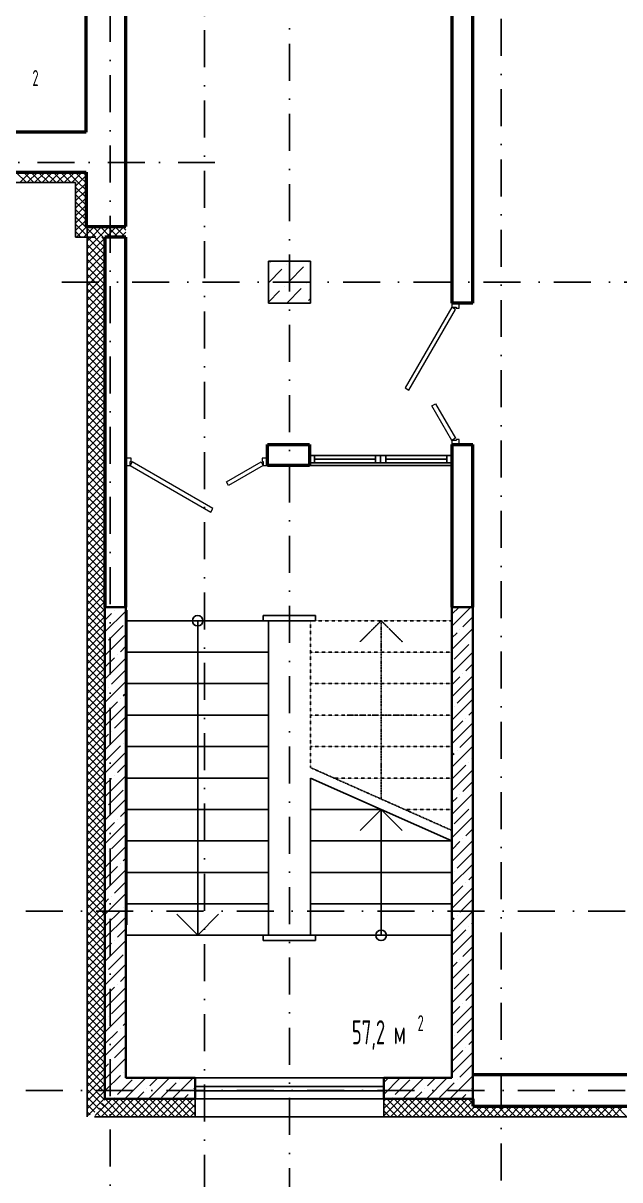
# Model space of a CAD drawing. Extents: x -1560602 to 321118, y -2308202 to -430103.
# Drawn here: x -1498726 to -1493034, y -2291777 to -2280744 of the extents above; entities that cross this region are included whole.
import ezdxf

# ---------------------------------------------------------------- set-up
doc = ezdxf.new("R2010")
doc.units = 0
doc.header["$MEASUREMENT"] = 0
for name, pattern in [('Dot & Dashed', [670.277762, 352.777767, -176.388884, 0, -141.111112]), ('Штриховая', [0.4, 0.2, -0.2]), ('Штрихпунктирная', [0.670278, 0.352778, -0.176389, 0, -0.141111])]:
    doc.linetypes.add(name, pattern=pattern)
doc.layers.get('0').update_dxf_attribs({"color": 255, "linetype": 'CONTINUOUS'})
for name, color, linetype, lineweight in [('Двери', 4, 'CONTINUOUS', 15), ('Диафрагма', 2, 'CONTINUOUS', 35), ('стены', 5, 'CONTINUOUS', 50)]:
    doc.layers.add(name, color=color, linetype=linetype, lineweight=lineweight)
for name, color, linetype in [('Колонна', 7, 'CONTINUOUS'), ('колонна нижнего ряда', 1, 'CONTINUOUS'), ('Оси', 253, 'Dot & Dashed'), ('отделка', 240, 'CONTINUOUS'), ('Текст', 7, 'CONTINUOUS'), ('Утеплитель', 6, 'CONTINUOUS')]:
    doc.layers.add(name, color=color, linetype=linetype)
doc.styles.get("Standard").update_dxf_attribs({"font": 'spds.shx', "width": 0.7, "height": 250})

msp = doc.modelspace()

# ---------------------------------------------------------------- linework, layer by layer
at = {"color": 0, "linetype": 'Continuous'}
for p, q in [((-1497735.7, -2289343.9), (-1497735.7, -2286343.9)), ((-1497735.7, -2286443.9), (-1496385.7, -2286443.9)), ((-1497060.7, -2286443.9), (-1497060.7, -2289443.9)), ((-1496385.7, -2286443.9), (-1496385.7, -2289443.9)), ((-1497735.7, -2286743.9), (-1496385.7, -2286743.9)), ((-1497735.7, -2287043.9), (-1496385.7, -2287043.9)), ((-1497735.7, -2287343.9), (-1496385.7, -2287343.9)), ((-1497735.7, -2287643.9), (-1496385.7, -2287643.9)), ((-1497735.7, -2287943.9), (-1496385.7, -2287943.9)), ((-1495985.7, -2289443.9), (-1495985.7, -2287943.9)), ((-1495985.7, -2287943.9), (-1494635.7, -2288543.9)), ((-1497735.7, -2288243.9), (-1496385.7, -2288243.9)), ((-1495310.7, -2288243.9), (-1495985.7, -2288243.9)), ((-1495510.7, -2288443.9), (-1495310.7, -2288243.9)), ((-1495310.7, -2288243.9), (-1495110.7, -2288443.9)), ((-1495310.7, -2289443.9), (-1495310.7, -2288243.9)), ((-1494635.7, -2288443.9), (-1494635.7, -2289343.9)), ((-1497735.7, -2288543.9), (-1496385.7, -2288543.9)), ((-1494635.7, -2288543.9), (-1495985.7, -2288543.9)), ((-1497735.7, -2288843.9), (-1496385.7, -2288843.9)), ((-1494635.7, -2288843.9), (-1495985.7, -2288843.9)), ((-1497735.7, -2289143.9), (-1496385.7, -2289143.9)), ((-1494635.7, -2289143.9), (-1495985.7, -2289143.9)), ((-1497060.7, -2289443.9), (-1497260.7, -2289243.9)), ((-1496860.7, -2289243.9), (-1497060.7, -2289443.9)), ((-1496385.7, -2289443.9), (-1497735.7, -2289443.9)), ((-1494635.7, -2289443.9), (-1495985.7, -2289443.9))]:
    msp.add_line(p, q, dxfattribs=at)
at = {"color": 0, "ltscale": 100}
for p, q in [((-1495935.7, -2286393.9), (-1496435.7, -2286393.9)), ((-1496435.7, -2286393.9), (-1496435.7, -2286443.9)), ((-1495935.7, -2286443.9), (-1495935.7, -2286393.9)), ((-1496435.7, -2286443.9), (-1495935.7, -2286443.9)), ((-1496185.7, -2289443.9), (-1496435.7, -2289443.9)), ((-1496435.7, -2289443.9), (-1496435.7, -2289493.9)), ((-1496435.7, -2289493.9), (-1495935.7, -2289493.9)), ((-1495935.7, -2289443.9), (-1496185.7, -2289443.9)), ((-1495935.7, -2289493.9), (-1495935.7, -2289443.9))]:
    msp.add_line(p, q, dxfattribs=at)
at = {"color": 0, "linetype": 'Штриховая'}
for p, q in [((-1494635.7, -2286343.9), (-1494635.7, -2288344)), ((-1495985.7, -2287844), (-1495985.7, -2286443.9)), ((-1495985.7, -2286443.9), (-1494635.7, -2286443.9)), ((-1494635.7, -2286743.9), (-1495985.7, -2286743.9)), ((-1494635.7, -2287043.9), (-1495985.7, -2287043.9)), ((-1494635.7, -2287343.9), (-1495985.7, -2287343.9)), ((-1494635.7, -2287643.9), (-1495985.7, -2287643.9)), ((-1494635.7, -2288444), (-1495985.7, -2287844)), ((-1494635.7, -2287943.9), (-1495760.9, -2287943.9)), ((-1494635.7, -2288243.9), (-1495085.9, -2288243.9))]:
    msp.add_line(p, q, dxfattribs=at)
at = {"color": 0, "linetype": 'Штрихпунктирная'}
for p, q in [((-1495510.7, -2286643.9), (-1495310.7, -2286443.9)), ((-1495310.7, -2286443.9), (-1495110.7, -2286643.9)), ((-1495310.7, -2288144), (-1495310.7, -2286443.9))]:
    msp.add_line(p, q, dxfattribs=at)
at = {"color": 0, "linetype": 'Штриховая', "ltscale": 100}
msp.add_line((-1494975.7, -2287343.9), (-1495655.7, -2287343.9), dxfattribs=at)
at = {"color": 0, "linetype": 'Continuous'}
for centre, start, end in [((-1497060.7, -2286443.9), 0, 180), ((-1497060.7, -2286443.9), 180, 0), ((-1495310.7, -2289443.9), 0, 180), ((-1495310.7, -2289443.9), 180, 0)]:
    msp.add_arc(centre, 50, start, end, dxfattribs=at)
at = {"layer": 'Двери', "color": 0, "linetype": 'Continuous'}
for p, q in [((-1494635.7, -2283413.9), (-1494635.7, -2283453.9)), ((-1494565.7, -2283463.9), (-1494565.7, -2283413.9)), ((-1494635.7, -2283453.9), (-1495080.2, -2284223.8)), ((-1495045.6, -2284243.8), (-1494601.1, -2283473.9)), ((-1494635.7, -2283453.9), (-1494595.7, -2283453.9)), ((-1494601.1, -2283473.9), (-1494635.7, -2283453.9)), ((-1494595.7, -2283453.9), (-1494595.7, -2283463.9)), ((-1494595.7, -2283463.9), (-1494565.7, -2283463.9)), ((-1495080.2, -2284223.8), (-1495045.6, -2284243.8)), ((-1494826.2, -2284393.9), (-1494791.6, -2284373.9)), ((-1494635.7, -2284723.9), (-1494826.2, -2284393.9)), ((-1494791.6, -2284373.9), (-1494601.1, -2284703.9)), ((-1494601.1, -2284703.9), (-1494635.7, -2284723.9)), ((-1494595.7, -2284723.9), (-1494635.7, -2284723.9)), ((-1494635.7, -2284723.9), (-1494635.7, -2284763.9)), ((-1494565.7, -2284713.9), (-1494595.7, -2284713.9)), ((-1494595.7, -2284713.9), (-1494595.7, -2284723.9)), ((-1494565.7, -2284763.9), (-1494565.7, -2284713.9)), ((-1497695.7, -2284893.9), (-1497745.7, -2284893.9)), ((-1497745.7, -2284963.9), (-1497705.7, -2284963.9)), ((-1497705.7, -2284963.9), (-1497705.7, -2284923.9)), ((-1497705.7, -2284923.9), (-1497695.7, -2284923.9)), ((-1497685.7, -2284929.3), (-1497705.7, -2284963.9)), ((-1497705.7, -2284963.9), (-1496935.8, -2285408.4)), ((-1497695.7, -2284923.9), (-1497695.7, -2284893.9)), ((-1496915.8, -2285373.8), (-1497685.7, -2284929.3)), ((-1496785.7, -2285119.8), (-1496455.7, -2284929.3)), ((-1496435.7, -2284963.9), (-1496765.7, -2285154.4)), ((-1496455.7, -2284929.3), (-1496435.7, -2284963.9)), ((-1496395.7, -2284893.9), (-1496445.7, -2284893.9)), ((-1496445.7, -2284893.9), (-1496445.7, -2284923.9)), ((-1496445.7, -2284923.9), (-1496435.7, -2284923.9)), ((-1496435.7, -2284923.9), (-1496435.7, -2284963.9)), ((-1496435.7, -2284963.9), (-1496395.7, -2284963.9)), ((-1496765.7, -2285154.4), (-1496785.7, -2285119.8)), ((-1496935.8, -2285408.4), (-1496915.8, -2285373.8))]:
    msp.add_line(p, q, dxfattribs=at)
at = {"layer": 'Диафрагма', "color": 0, "linetype": 'Continuous'}
for p, q in [((-1497945.7, -2286313.9), (-1497945.7, -2291003.9)), ((-1497745.7, -2290803.9), (-1497745.7, -2286313.9)), ((-1494635.7, -2286313.9), (-1494635.7, -2290803.9)), ((-1494435.7, -2291003.9), (-1494435.7, -2286313.9)), ((-1497085.7, -2290803.9), (-1497745.7, -2290803.9)), ((-1497085.7, -2290933.9), (-1497085.7, -2290803.9)), ((-1495285.7, -2290873.9), (-1495285.7, -2290803.9)), ((-1494635.7, -2290803.9), (-1495285.7, -2290803.9)), ((-1495285.7, -2290873.9), (-1495285.7, -2290803.9)), ((-1495285.7, -2291003.9), (-1495285.7, -2290873.9)), ((-1497945.7, -2291003.9), (-1497085.7, -2291003.9)), ((-1497085.7, -2291003.9), (-1497085.7, -2290933.9)), ((-1497085.7, -2291003.9), (-1497085.7, -2290933.9))]:
    msp.add_line(p, q, dxfattribs=at)
at = {"layer": 'Диафрагма', "color": 0, "ltscale": 100}
for p, q in [((-1497945.7, -2286313.9), (-1497745.7, -2286313.9)), ((-1494435.7, -2286313.9), (-1494635.7, -2286313.9)), ((-1494435.7, -2291003.9), (-1495285.7, -2291003.9))]:
    msp.add_line(p, q, dxfattribs=at)
at = {"layer": 'Диафрагма', "color": 0, "lineweight": -3, "ltscale": 100}
for p, q in [((-1497945.7, -2286326.4), (-1497933.2, -2286313.9)), ((-1497945.7, -2286550.9), (-1497745.7, -2286350.9)), ((-1497945.7, -2286438.7), (-1497882.4, -2286375.3)), ((-1497854.4, -2286347.3), (-1497854.4, -2286347.3)), ((-1497826.3, -2286319.2), (-1497821, -2286313.9)), ((-1494635.7, -2286494.4), (-1494455.2, -2286313.9)), ((-1494635.7, -2286382.2), (-1494567.5, -2286313.9)), ((-1494530.8, -2286501.8), (-1494435.7, -2286406.7)), ((-1497910.5, -2286627.9), (-1497770.2, -2286487.6)), ((-1497945.7, -2286775.4), (-1497745.7, -2286575.4)), ((-1494635.7, -2286719), (-1494435.7, -2286519)), ((-1494635.7, -2286606.7), (-1494587, -2286557.9)), ((-1494558.9, -2286529.9), (-1494558.9, -2286529.9)), ((-1497938.5, -2286656), (-1497938.5, -2286656)), ((-1497798.2, -2286740.2), (-1497745.7, -2286687.7)), ((-1494615, -2286810.5), (-1494474.7, -2286670.2)), ((-1494446.6, -2286642.1), (-1494446.6, -2286642.1)), ((-1497945.7, -2286887.7), (-1497854.4, -2286796.3)), ((-1497945.7, -2286999.9), (-1497745.7, -2286799.9)), ((-1497826.3, -2286768.2), (-1497826.3, -2286768.2)), ((-1494635.7, -2286943.5), (-1494435.7, -2286743.5)), ((-1497882.4, -2287048.9), (-1497745.7, -2286912.2)), ((-1494530.8, -2286950.8), (-1494530.8, -2286950.8)), ((-1494502.8, -2286922.7), (-1494435.7, -2286855.7)), ((-1497945.7, -2287224.4), (-1497745.7, -2287024.4)), ((-1494635.7, -2287168), (-1494435.7, -2286968)), ((-1494635.7, -2287055.7), (-1494558.9, -2286978.9)), ((-1497945.7, -2287112.2), (-1497938.5, -2287105)), ((-1497910.5, -2287076.9), (-1497910.5, -2287076.9)), ((-1497770.2, -2287161.1), (-1497745.7, -2287136.7)), ((-1494587, -2287231.4), (-1494446.6, -2287091.1)), ((-1497945.7, -2287336.7), (-1497826.3, -2287217.2)), ((-1497945.7, -2287449), (-1497745.7, -2287249)), ((-1497798.2, -2287189.2), (-1497798.2, -2287189.2)), ((-1494635.7, -2287392.5), (-1494435.7, -2287192.5)), ((-1494615, -2287259.5), (-1494615, -2287259.5)), ((-1497854.4, -2287469.8), (-1497745.7, -2287361.2)), ((-1494635.7, -2287504.7), (-1494530.8, -2287399.8)), ((-1494502.8, -2287371.8), (-1494502.8, -2287371.8)), ((-1494474.7, -2287343.7), (-1494435.7, -2287304.7)), ((-1497945.7, -2287673.5), (-1497745.7, -2287473.5)), ((-1497882.4, -2287497.9), (-1497882.4, -2287497.9)), ((-1494635.7, -2287617), (-1494435.7, -2287417)), ((-1497945.7, -2287561.2), (-1497910.5, -2287525.9)), ((-1497770.2, -2287610.1), (-1497770.2, -2287610.1)), ((-1494558.9, -2287652.4), (-1494435.7, -2287529.2)), ((-1497945.7, -2287898), (-1497745.7, -2287698)), ((-1497938.5, -2287778.5), (-1497798.2, -2287638.2)), ((-1494635.7, -2287841.5), (-1494435.7, -2287641.5)), ((-1494635.7, -2287729.2), (-1494615, -2287708.5)), ((-1494587, -2287680.5), (-1494587, -2287680.5)), ((-1497826.3, -2287890.8), (-1497745.7, -2287810.2)), ((-1494635.7, -2287953.7), (-1494502.8, -2287820.8)), ((-1494474.7, -2287792.7), (-1494474.7, -2287792.7)), ((-1494446.6, -2287764.6), (-1494435.7, -2287753.7)), ((-1497945.7, -2288122.5), (-1497745.7, -2287922.5)), ((-1497945.7, -2288010.2), (-1497882.4, -2287946.9)), ((-1497854.4, -2287918.8), (-1497854.4, -2287918.8)), ((-1494635.7, -2288066), (-1494435.7, -2287866)), ((-1497910.5, -2288199.5), (-1497770.2, -2288059.1)), ((-1494530.8, -2288073.3), (-1494435.7, -2287978.2)), ((-1497945.7, -2288347), (-1497745.7, -2288147)), ((-1494635.7, -2288290.5), (-1494435.7, -2288090.5)), ((-1494635.7, -2288178.2), (-1494587, -2288129.5)), ((-1494558.9, -2288101.4), (-1494558.9, -2288101.4)), ((-1497938.5, -2288227.5), (-1497938.5, -2288227.5)), ((-1497798.2, -2288311.7), (-1497745.7, -2288259.2)), ((-1494615, -2288382), (-1494474.7, -2288241.7)), ((-1494446.6, -2288213.7), (-1494446.6, -2288213.7)), ((-1497945.7, -2288459.2), (-1497854.4, -2288367.8)), ((-1497945.7, -2288571.5), (-1497745.7, -2288371.5)), ((-1497826.3, -2288339.8), (-1497826.3, -2288339.8)), ((-1494635.7, -2288515), (-1494435.7, -2288315)), ((-1497882.4, -2288620.4), (-1497745.7, -2288483.7)), ((-1494502.8, -2288494.3), (-1494435.7, -2288427.3)), ((-1497945.7, -2288796), (-1497745.7, -2288596)), ((-1494635.7, -2288739.5), (-1494435.7, -2288539.5)), ((-1494635.7, -2288627.3), (-1494558.9, -2288550.4)), ((-1494530.8, -2288522.4), (-1494530.8, -2288522.4)), ((-1497945.7, -2288683.7), (-1497938.5, -2288676.5)), ((-1497910.5, -2288648.5), (-1497910.5, -2288648.5)), ((-1497770.2, -2288732.7), (-1497745.7, -2288708.2)), ((-1494587, -2288803), (-1494446.6, -2288662.7)), ((-1497945.7, -2288908.2), (-1497826.3, -2288788.8)), ((-1497945.7, -2289020.5), (-1497745.7, -2288820.5)), ((-1497798.2, -2288760.7), (-1497798.2, -2288760.7)), ((-1494635.7, -2288964), (-1494435.7, -2288764)), ((-1494615, -2288831), (-1494615, -2288831)), ((-1497854.4, -2289041.4), (-1497745.7, -2288932.8)), ((-1494502.8, -2288943.3), (-1494502.8, -2288943.3)), ((-1494474.7, -2288915.2), (-1494435.7, -2288876.3)), ((-1497945.7, -2289245), (-1497745.7, -2289045)), ((-1494635.7, -2289076.3), (-1494530.8, -2288971.4)), ((-1494635.7, -2289188.5), (-1494435.7, -2288988.5)), ((-1497945.7, -2289132.7), (-1497910.5, -2289097.5)), ((-1497882.4, -2289069.4), (-1497882.4, -2289069.4)), ((-1494558.9, -2289223.9), (-1494435.7, -2289100.8)), ((-1497945.7, -2289469.5), (-1497745.7, -2289269.5)), ((-1497938.5, -2289350.1), (-1497798.2, -2289209.7)), ((-1497770.2, -2289181.7), (-1497770.2, -2289181.7)), ((-1494635.7, -2289413), (-1494435.7, -2289213)), ((-1494587, -2289252), (-1494587, -2289252)), ((-1497826.3, -2289462.3), (-1497745.7, -2289381.8)), ((-1494635.7, -2289300.8), (-1494615, -2289280.1)), ((-1494474.7, -2289364.2), (-1494474.7, -2289364.2)), ((-1494446.6, -2289336.2), (-1494435.7, -2289325.3)), ((-1497945.7, -2289694), (-1497745.7, -2289494)), ((-1497854.4, -2289490.4), (-1497854.4, -2289490.4)), ((-1494635.7, -2289525.3), (-1494502.8, -2289392.3)), ((-1494635.7, -2289637.5), (-1494435.7, -2289437.5)), ((-1497945.7, -2289581.8), (-1497882.4, -2289518.4)), ((-1494530.8, -2289644.9), (-1494435.7, -2289549.8)), ((-1497910.5, -2289771), (-1497770.2, -2289630.7)), ((-1494635.7, -2289862), (-1494435.7, -2289662)), ((-1494635.7, -2289749.8), (-1494587, -2289701)), ((-1494558.9, -2289672.9), (-1494558.9, -2289672.9)), ((-1497945.7, -2289918.5), (-1497745.7, -2289718.5)), ((-1497938.5, -2289799.1), (-1497938.5, -2289799.1)), ((-1494615, -2289953.6), (-1494474.7, -2289813.3)), ((-1494446.6, -2289785.2), (-1494446.6, -2289785.2)), ((-1497826.3, -2289911.3), (-1497826.3, -2289911.3)), ((-1497798.2, -2289883.3), (-1497745.7, -2289830.8)), ((-1494635.7, -2290086.5), (-1494435.7, -2289886.5)), ((-1497945.7, -2290030.8), (-1497854.4, -2289939.4)), ((-1497945.7, -2290143), (-1497745.7, -2289943)), ((-1494502.8, -2290065.8), (-1494435.7, -2289998.8)), ((-1497882.4, -2290192), (-1497745.7, -2290055.3)), ((-1494635.7, -2290311.1), (-1494435.7, -2290111.1)), ((-1494635.7, -2290198.8), (-1494558.9, -2290122)), ((-1494530.8, -2290093.9), (-1494530.8, -2290093.9)), ((-1497945.7, -2290367.5), (-1497745.7, -2290167.5)), ((-1497945.7, -2290255.3), (-1497938.5, -2290248.1)), ((-1497910.5, -2290220), (-1497910.5, -2290220)), ((-1494587, -2290374.5), (-1494446.6, -2290234.2)), ((-1497945.7, -2290479.8), (-1497826.3, -2290360.3)), ((-1497798.2, -2290332.3), (-1497798.2, -2290332.3)), ((-1497770.2, -2290304.2), (-1497745.7, -2290279.8)), ((-1494635.7, -2290535.6), (-1494435.7, -2290335.6)), ((-1497945.7, -2290592), (-1497745.7, -2290392)), ((-1494615, -2290402.6), (-1494615, -2290402.6)), ((-1494474.7, -2290486.8), (-1494435.7, -2290447.8)), ((-1497854.4, -2290612.9), (-1497745.7, -2290504.3)), ((-1494635.7, -2290647.8), (-1494530.8, -2290542.9)), ((-1494635.7, -2290760.1), (-1494435.7, -2290560.1)), ((-1494502.8, -2290514.8), (-1494502.8, -2290514.8)), ((-1497945.7, -2290816.5), (-1497745.7, -2290616.5)), ((-1497945.7, -2290704.3), (-1497910.5, -2290669)), ((-1497882.4, -2290641), (-1497882.4, -2290641)), ((-1494558.9, -2290795.5), (-1494435.7, -2290672.3)), ((-1497938.5, -2290921.6), (-1497798.2, -2290781.3)), ((-1497770.2, -2290753.2), (-1497770.2, -2290753.2)), ((-1497754.1, -2291003.9), (-1497554.1, -2290803.9)), ((-1497529.6, -2291003.9), (-1497329.6, -2290803.9)), ((-1497517.6, -2290879.7), (-1497441.8, -2290803.9)), ((-1497305.1, -2291003.9), (-1497105.1, -2290803.9)), ((-1495285.7, -2290961.1), (-1495128.6, -2290803.9)), ((-1495285.7, -2290848.8), (-1495240.8, -2290803.9)), ((-1495104.1, -2291003.9), (-1494904.1, -2290803.9)), ((-1494879.6, -2291003.9), (-1494679.6, -2290803.9)), ((-1494867.6, -2290879.7), (-1494791.8, -2290803.9)), ((-1494655.1, -2291003.9), (-1494455.1, -2290803.9)), ((-1494525.1, -2290873.9), (-1494435.7, -2290784.6)), ((-1497826.3, -2290963.9), (-1497686, -2290823.5)), ((-1497545.7, -2290907.7), (-1497545.7, -2290907.7)), ((-1497405.3, -2290991.9), (-1497265, -2290851.6)), ((-1497237, -2290823.5), (-1497237, -2290823.5)), ((-1497096.6, -2290907.7), (-1497085.7, -2290896.8)), ((-1495176.3, -2290963.9), (-1495036, -2290823.5)), ((-1494895.7, -2290907.7), (-1494895.7, -2290907.7)), ((-1494755.3, -2290991.9), (-1494615, -2290851.6)), ((-1494635.7, -2290872.3), (-1494615, -2290851.6)), ((-1494587, -2290823.5), (-1494587, -2290823.5)), ((-1494587, -2290823.5), (-1494587, -2290823.5)), ((-1494446.6, -2290907.7), (-1494435.7, -2290896.8)), ((-1497854.4, -2290991.9), (-1497854.4, -2290991.9)), ((-1497641.8, -2291003.9), (-1497573.7, -2290935.8)), ((-1497192.8, -2291003.9), (-1497152.8, -2290963.9)), ((-1497124.7, -2290935.8), (-1497124.7, -2290935.8)), ((-1495204.4, -2290991.9), (-1495204.4, -2290991.9)), ((-1494991.8, -2291003.9), (-1494923.7, -2290935.8)), ((-1494542.8, -2291003.9), (-1494502.8, -2290963.9)), ((-1494474.7, -2290935.8), (-1494474.7, -2290935.8))]:
    msp.add_line(p, q, dxfattribs=at)
at = {"layer": 'Колонна', "color": 0, "linetype": 'Continuous'}
for p, q in [((-1495985.7, -2283013.9), (-1496385.7, -2283013.9)), ((-1496385.7, -2283013.9), (-1496385.7, -2283413.9)), ((-1495985.7, -2283413.9), (-1495985.7, -2283013.9)), ((-1496385.7, -2283413.9), (-1495985.7, -2283413.9)), ((-1496385.7, -2283413.9), (-1495985.7, -2283413.9))]:
    msp.add_line(p, q, dxfattribs=at)
at = {"layer": 'колонна нижнего ряда', "color": 0, "ltscale": 100}
for p, q in [((-1496385.7, -2283220.2), (-1496257.3, -2283091.8)), ((-1496372.2, -2283022.8), (-1496363.3, -2283013.9)), ((-1496211.4, -2283045.8), (-1496211.4, -2283045.8)), ((-1496188.4, -2283206.7), (-1496050.5, -2283068.8)), ((-1496004.5, -2283022.8), (-1496004.5, -2283022.8)), ((-1496385.7, -2283404.1), (-1496280.3, -2283298.6)), ((-1496234.3, -2283252.7), (-1496234.3, -2283252.7)), ((-1496211.4, -2283413.5), (-1496073.5, -2283275.6)), ((-1496027.5, -2283229.7), (-1496027.5, -2283229.7)), ((-1496004.5, -2283390.5), (-1495985.7, -2283371.8))]:
    msp.add_line(p, q, dxfattribs=at)
at = {"layer": 'Оси', "color": 0, "linetype": 'Штрихпунктирная', "lineweight": -3, "ltscale": 1000}
for p, q in [((-1496995.7, -2240589.6), (-1496995.7, -2295548.9)), ((-1494165.7, -2246513.9), (-1494165.7, -2295548.9)), ((-1497895.7, -2268503.9), (-1497895.7, -2295548.9)), ((-1496185.7, -2270213.9), (-1496185.7, -2295548.9)), ((-1496895.7, -2282073.9), (-1556350.9, -2282073.9)), ((-1498355.3, -2283213.9), (-1478850.7, -2283213.9)), ((-1556351.1, -2289213.9), (-1478850.7, -2289213.9)), ((-1556351.1, -2290923.9), (-1478850.7, -2290923.9))]:
    msp.add_line(p, q, dxfattribs=at)
at = {"layer": 'отделка', "color": 0, "linetype": 'Continuous'}
for p, q in [((-1495995.7, -2284868.9), (-1495945.7, -2284868.9)), ((-1495945.7, -2284938.9), (-1495995.7, -2284938.9)), ((-1495995.7, -2284963.9), (-1495315.7, -2284963.9)), ((-1495945.7, -2284868.9), (-1495945.7, -2284938.9)), ((-1495945.7, -2284868.9), (-1495365.7, -2284868.9)), ((-1495945.7, -2284903.9), (-1495365.7, -2284903.9)), ((-1495365.7, -2284938.9), (-1495945.7, -2284938.9)), ((-1495365.7, -2284938.9), (-1495365.7, -2284868.9)), ((-1495365.7, -2284868.9), (-1495315.7, -2284868.9)), ((-1495315.7, -2284938.9), (-1495365.7, -2284938.9)), ((-1495315.7, -2284868.9), (-1495265.7, -2284868.9)), ((-1495315.7, -2284938.9), (-1495315.7, -2284868.9)), ((-1495315.7, -2284938.9), (-1495315.7, -2284868.9)), ((-1495265.7, -2284938.9), (-1495315.7, -2284938.9)), ((-1495315.7, -2284963.9), (-1494635.7, -2284963.9)), ((-1495265.7, -2284868.9), (-1495265.7, -2284938.9)), ((-1495265.7, -2284868.9), (-1494685.7, -2284868.9)), ((-1495265.7, -2284903.9), (-1494685.7, -2284903.9)), ((-1494685.7, -2284938.9), (-1495265.7, -2284938.9)), ((-1494685.7, -2284938.9), (-1494685.7, -2284868.9)), ((-1494685.7, -2284868.9), (-1494635.7, -2284868.9)), ((-1494635.7, -2284938.9), (-1494685.7, -2284938.9))]:
    msp.add_line(p, q, dxfattribs=at)
at = {"layer": 'отделка', "color": 0, "ltscale": 100}
for p, q in [((-1495285.7, -2290803.9), (-1497085.7, -2290803.9)), ((-1495285.7, -2290887.1), (-1497085.7, -2290887.1)), ((-1495285.7, -2290927.1), (-1497085.7, -2290927.1)), ((-1495285.7, -2291003.9), (-1497085.7, -2291003.9))]:
    msp.add_line(p, q, dxfattribs=at)
at = {"layer": 'стены', "color": 0, "ltscale": 100}
for p, q in [((-1494635.7, -2275343.6), (-1494635.7, -2283413.9)), ((-1494435.7, -2283413.9), (-1494435.7, -2275343.6)), ((-1498125.7, -2281783.9), (-1498125.7, -2278103.6)), ((-1494435.7, -2283413.9), (-1494635.7, -2283413.9)), ((-1496395.7, -2284763.9), (-1495995.7, -2284763.9)), ((-1496395.7, -2284963.9), (-1496395.7, -2284763.9)), ((-1495995.7, -2284763.9), (-1495995.7, -2284963.9)), ((-1494635.7, -2284763.9), (-1494435.7, -2284763.9)), ((-1495995.7, -2284963.9), (-1496395.7, -2284963.9)), ((-1494435.7, -2291003.9), (-1494435.7, -2291073.9))]:
    msp.add_line(p, q, dxfattribs=at)
at = {"layer": 'стены', "color": 0, "linetype": 'Continuous'}
for p, q in [((-1497745.7, -2281783.9), (-1497745.7, -2275383.6)), ((-1498125.7, -2281783.9), (-1499305.7, -2281783.9)), ((-1497745.7, -2282683.9), (-1497745.7, -2281783.9)), ((-1499305.7, -2282163.9), (-1498125.7, -2282163.9)), ((-1498125.7, -2282163.9), (-1498125.7, -2282683.9)), ((-1498125.7, -2282683.9), (-1497745.7, -2282683.9)), ((-1497945.7, -2282783.9), (-1497945.7, -2286313.9)), ((-1497745.7, -2282783.9), (-1497945.7, -2282783.9)), ((-1497745.7, -2283213.9), (-1497745.7, -2282783.9)), ((-1497745.7, -2286313.9), (-1497745.7, -2283213.9)), ((-1494635.7, -2284763.9), (-1494635.7, -2286313.9)), ((-1494435.7, -2286313.9), (-1494435.7, -2284763.9)), ((-1490635.7, -2290773.9), (-1494435.7, -2290773.9)), ((-1494435.7, -2291073.9), (-1490635.7, -2291073.9))]:
    msp.add_line(p, q, dxfattribs=at)
at = {"layer": 'Утеплитель', "color": 0, "linetype": 'Continuous'}
for p, q in [((-1498694.3, -2282263.9), (-1498794.3, -2282163.9)), ((-1498757.3, -2282263.9), (-1498657.3, -2282163.9)), ((-1498623.6, -2282263.9), (-1498723.6, -2282163.9)), ((-1498686.5, -2282263.9), (-1498586.5, -2282163.9)), ((-1498552.9, -2282263.9), (-1498652.9, -2282163.9)), ((-1498615.8, -2282263.9), (-1498515.8, -2282163.9)), ((-1498482.2, -2282263.9), (-1498582.2, -2282163.9)), ((-1498545.1, -2282263.9), (-1498445.1, -2282163.9)), ((-1498411.5, -2282263.9), (-1498511.5, -2282163.9)), ((-1498474.4, -2282263.9), (-1498374.4, -2282163.9)), ((-1498340.8, -2282263.9), (-1498440.8, -2282163.9)), ((-1498403.7, -2282263.9), (-1498303.7, -2282163.9)), ((-1498270, -2282263.9), (-1498370, -2282163.9)), ((-1498333, -2282263.9), (-1498233, -2282163.9)), ((-1498212.5, -2282250.7), (-1498299.3, -2282163.9)), ((-1498262.3, -2282263.9), (-1498162.3, -2282163.9)), ((-1498177.2, -2282215.3), (-1498228.6, -2282163.9)), ((-1498225.7, -2282298.1), (-1498125.7, -2282198.1)), ((-1498141.8, -2282180), (-1498157.9, -2282163.9)), ((-1498125.7, -2282196.1), (-1498141.8, -2282180)), ((-1501525.7, -2282263.9), (-1498225.7, -2282263.9)), ((-1498225.7, -2282263.9), (-1498225.7, -2282783.9)), ((-1498225.7, -2282368.8), (-1498125.7, -2282268.8)), ((-1498125.7, -2282408.2), (-1498225.7, -2282308.2)), ((-1498125.7, -2282337.5), (-1498212.5, -2282250.7)), ((-1498125.7, -2282266.8), (-1498177.2, -2282215.3)), ((-1498225.7, -2282439.5), (-1498125.7, -2282339.5)), ((-1498125.7, -2282478.9), (-1498225.7, -2282378.9)), ((-1498225.7, -2282510.2), (-1498125.7, -2282410.2)), ((-1498125.7, -2282549.6), (-1498225.7, -2282449.6)), ((-1498225.7, -2282580.9), (-1498125.7, -2282480.9)), ((-1498125.7, -2282620.3), (-1498225.7, -2282520.3)), ((-1498225.7, -2282651.6), (-1498125.7, -2282551.6)), ((-1498129.3, -2282687.5), (-1498225.7, -2282591)), ((-1498225.7, -2282722.3), (-1498125.7, -2282622.3)), ((-1498164.7, -2282722.8), (-1498225.7, -2282661.8)), ((-1498200, -2282758.2), (-1498225.7, -2282732.5)), ((-1498216.6, -2282783.9), (-1498116.6, -2282683.9)), ((-1498174.3, -2282783.9), (-1498200, -2282758.2)), ((-1498103.6, -2282783.9), (-1498164.7, -2282722.8)), ((-1498145.9, -2282783.9), (-1498045.9, -2282683.9)), ((-1498032.9, -2282783.9), (-1498129.3, -2282687.5)), ((-1498115.7, -2282683.9), (-1498115.7, -2291173.9)), ((-1498075.2, -2282783.9), (-1497975.2, -2282683.9)), ((-1497962.2, -2282783.9), (-1498062.2, -2282683.9)), ((-1498004.5, -2282783.9), (-1497904.5, -2282683.9)), ((-1497891.5, -2282783.9), (-1497991.5, -2282683.9)), ((-1497933.8, -2282783.9), (-1497833.8, -2282683.9)), ((-1497820.8, -2282783.9), (-1497920.8, -2282683.9)), ((-1497863, -2282783.9), (-1497763, -2282683.9)), ((-1497750, -2282783.9), (-1497850, -2282683.9)), ((-1497792.3, -2282783.9), (-1497745.7, -2282737.3)), ((-1497745.7, -2282717.5), (-1497779.3, -2282683.9)), ((-1498225.7, -2282783.9), (-1498045.7, -2282783.9)), ((-1498115.7, -2282824.5), (-1498075.2, -2282783.9)), ((-1498115.7, -2282895.2), (-1498004.5, -2282783.9)), ((-1497945.7, -2282953.9), (-1498115.7, -2282783.9)), ((-1498115.7, -2282965.9), (-1497945.7, -2282795.9)), ((-1497945.7, -2283024.6), (-1498115.7, -2282854.6)), ((-1498115.7, -2283036.6), (-1497945.7, -2282866.6)), ((-1497945.7, -2282883.2), (-1498045, -2282783.9)), ((-1497945.7, -2282812.5), (-1497974.3, -2282783.9)), ((-1497945.7, -2283095.3), (-1498115.7, -2282925.3)), ((-1498115.7, -2283107.3), (-1497945.7, -2282937.3)), ((-1497945.7, -2283166), (-1498115.7, -2282996)), ((-1498115.7, -2283178), (-1497945.7, -2283008)), ((-1497945.7, -2283236.7), (-1498115.7, -2283066.7)), ((-1498115.7, -2283248.7), (-1497945.7, -2283078.7)), ((-1497945.7, -2283307.4), (-1498115.7, -2283137.4)), ((-1498115.7, -2283319.4), (-1497945.7, -2283149.4)), ((-1497945.7, -2283378.2), (-1498115.7, -2283208.2)), ((-1498115.7, -2283390.2), (-1497945.7, -2283220.2)), ((-1497945.7, -2283448.9), (-1498115.7, -2283278.9)), ((-1498115.7, -2283460.9), (-1497945.7, -2283290.9)), ((-1497945.7, -2283519.6), (-1498115.7, -2283349.6)), ((-1498115.7, -2283531.6), (-1497945.7, -2283361.6)), ((-1497945.7, -2283590.3), (-1498115.7, -2283420.3)), ((-1498115.7, -2283602.3), (-1497945.7, -2283432.3)), ((-1497945.7, -2283661), (-1498115.7, -2283491)), ((-1498115.7, -2283673), (-1497945.7, -2283503)), ((-1497945.7, -2283731.7), (-1498115.7, -2283561.7)), ((-1498115.7, -2283743.7), (-1497945.7, -2283573.7)), ((-1497945.7, -2283802.4), (-1498115.7, -2283632.4)), ((-1498115.7, -2283814.4), (-1497945.7, -2283644.4)), ((-1497945.7, -2283873.1), (-1498115.7, -2283703.1)), ((-1498115.7, -2283885.1), (-1497945.7, -2283715.1)), ((-1497945.7, -2283943.8), (-1498115.7, -2283773.8)), ((-1498115.7, -2283955.8), (-1497945.7, -2283785.8)), ((-1497945.7, -2284014.6), (-1498115.7, -2283844.6)), ((-1498115.7, -2284026.6), (-1497945.7, -2283856.6)), ((-1497945.7, -2284085.3), (-1498115.7, -2283915.3)), ((-1498115.7, -2284097.3), (-1497945.7, -2283927.3)), ((-1497945.7, -2284156), (-1498115.7, -2283986)), ((-1498115.7, -2284168), (-1497945.7, -2283998)), ((-1497945.7, -2284226.7), (-1498115.7, -2284056.7)), ((-1498115.7, -2284238.7), (-1497945.7, -2284068.7)), ((-1497945.7, -2284297.4), (-1498115.7, -2284127.4)), ((-1498115.7, -2284309.4), (-1497945.7, -2284139.4)), ((-1497945.7, -2284368.1), (-1498115.7, -2284198.1)), ((-1498115.7, -2284380.1), (-1497945.7, -2284210.1)), ((-1497945.7, -2284438.8), (-1498115.7, -2284268.8)), ((-1498115.7, -2284450.8), (-1497945.7, -2284280.8)), ((-1497945.7, -2284509.5), (-1498115.7, -2284339.5)), ((-1498115.7, -2284521.5), (-1497945.7, -2284351.5)), ((-1497945.7, -2284580.2), (-1498115.7, -2284410.2)), ((-1498115.7, -2284592.2), (-1497945.7, -2284422.2)), ((-1497945.7, -2284650.9), (-1498115.7, -2284480.9)), ((-1498115.7, -2284662.9), (-1497945.7, -2284492.9)), ((-1497945.7, -2284721.7), (-1498115.7, -2284551.7)), ((-1498115.7, -2284733.7), (-1497945.7, -2284563.7)), ((-1497945.7, -2284792.4), (-1498115.7, -2284622.4)), ((-1498115.7, -2284804.4), (-1497945.7, -2284634.4)), ((-1497945.7, -2284863.1), (-1498115.7, -2284693.1)), ((-1498115.7, -2284875.1), (-1497945.7, -2284705.1)), ((-1497945.7, -2284933.8), (-1498115.7, -2284763.8)), ((-1498115.7, -2284945.8), (-1497945.7, -2284775.8)), ((-1497945.7, -2285004.5), (-1498115.7, -2284834.5)), ((-1498115.7, -2285016.5), (-1497945.7, -2284846.5)), ((-1497945.7, -2285075.2), (-1498115.7, -2284905.2)), ((-1498115.7, -2285087.2), (-1497945.7, -2284917.2)), ((-1497945.7, -2285145.9), (-1498115.7, -2284975.9)), ((-1498115.7, -2285157.9), (-1497945.7, -2284987.9)), ((-1497945.7, -2285216.6), (-1498115.7, -2285046.6)), ((-1498115.7, -2285228.6), (-1497945.7, -2285058.6)), ((-1497945.7, -2285287.3), (-1498115.7, -2285117.3)), ((-1498115.7, -2285299.3), (-1497945.7, -2285129.3)), ((-1497945.7, -2285358.1), (-1498115.7, -2285188.1)), ((-1498115.7, -2285370.1), (-1497945.7, -2285200.1)), ((-1497945.7, -2285428.8), (-1498115.7, -2285258.8)), ((-1498115.7, -2285440.8), (-1497945.7, -2285270.8)), ((-1497945.7, -2285499.5), (-1498115.7, -2285329.5)), ((-1498115.7, -2285511.5), (-1497945.7, -2285341.5)), ((-1497945.7, -2285570.2), (-1498115.7, -2285400.2)), ((-1498115.7, -2285582.2), (-1497945.7, -2285412.2)), ((-1497945.7, -2285640.9), (-1498115.7, -2285470.9)), ((-1498115.7, -2285652.9), (-1497945.7, -2285482.9)), ((-1497945.7, -2285711.6), (-1498115.7, -2285541.6)), ((-1498115.7, -2285723.6), (-1497945.7, -2285553.6)), ((-1497945.7, -2285782.3), (-1498115.7, -2285612.3)), ((-1498115.7, -2285794.3), (-1497945.7, -2285624.3)), ((-1497945.7, -2285853), (-1498115.7, -2285683)), ((-1498115.7, -2285865), (-1497945.7, -2285695)), ((-1497945.7, -2285923.7), (-1498115.7, -2285753.7)), ((-1498115.7, -2285935.7), (-1497945.7, -2285765.7)), ((-1497945.7, -2285994.5), (-1498115.7, -2285824.5)), ((-1498115.7, -2286006.5), (-1497945.7, -2285836.5)), ((-1497945.7, -2286065.2), (-1498115.7, -2285895.2)), ((-1498115.7, -2286077.2), (-1497945.7, -2285907.2)), ((-1497945.7, -2286135.9), (-1498115.7, -2285965.9)), ((-1498115.7, -2286147.9), (-1497945.7, -2285977.9)), ((-1497945.7, -2286206.6), (-1498115.7, -2286036.6)), ((-1498115.7, -2286218.6), (-1497945.7, -2286048.6)), ((-1497945.7, -2286277.3), (-1498115.7, -2286107.3)), ((-1498115.7, -2286289.3), (-1497945.7, -2286119.3)), ((-1497945.7, -2286348), (-1498115.7, -2286178)), ((-1498115.7, -2286360), (-1497945.7, -2286190)), ((-1497945.7, -2286418.7), (-1498115.7, -2286248.7)), ((-1498115.7, -2286430.7), (-1497945.7, -2286260.7)), ((-1497945.7, -2286489.4), (-1498115.7, -2286319.4)), ((-1498115.7, -2286501.4), (-1497945.7, -2286331.4)), ((-1497945.7, -2286560.1), (-1498115.7, -2286390.1)), ((-1498115.7, -2286572.1), (-1497945.7, -2286402.1)), ((-1497945.7, -2286630.8), (-1498115.7, -2286460.8)), ((-1498115.7, -2286642.8), (-1497945.7, -2286472.8)), ((-1497945.7, -2286701.6), (-1498115.7, -2286531.6)), ((-1498115.7, -2286713.6), (-1497945.7, -2286543.6)), ((-1497945.7, -2286772.3), (-1498115.7, -2286602.3)), ((-1498115.7, -2286784.3), (-1497945.7, -2286614.3)), ((-1497945.7, -2286843), (-1498115.7, -2286673)), ((-1498115.7, -2286855), (-1497945.7, -2286685)), ((-1497945.7, -2286913.7), (-1498115.7, -2286743.7)), ((-1498115.7, -2286925.7), (-1497945.7, -2286755.7)), ((-1497945.7, -2286984.4), (-1498115.7, -2286814.4)), ((-1498115.7, -2286996.4), (-1497945.7, -2286826.4)), ((-1497945.7, -2287055.1), (-1498115.7, -2286885.1)), ((-1498115.7, -2287067.1), (-1497945.7, -2286897.1)), ((-1497945.7, -2287125.8), (-1498115.7, -2286955.8)), ((-1498115.7, -2287137.8), (-1497945.7, -2286967.8)), ((-1497945.7, -2287196.5), (-1498115.7, -2287026.5)), ((-1498115.7, -2287208.5), (-1497945.7, -2287038.5)), ((-1497945.7, -2287267.2), (-1498115.7, -2287097.2)), ((-1498115.7, -2287279.2), (-1497945.7, -2287109.2)), ((-1497945.7, -2287338), (-1498115.7, -2287168)), ((-1498115.7, -2287350), (-1497945.7, -2287180)), ((-1497945.7, -2287408.7), (-1498115.7, -2287238.7)), ((-1498115.7, -2287420.7), (-1497945.7, -2287250.7)), ((-1497945.7, -2287479.4), (-1498115.7, -2287309.4)), ((-1498115.7, -2287491.4), (-1497945.7, -2287321.4)), ((-1497945.7, -2287550.1), (-1498115.7, -2287380.1)), ((-1498115.7, -2287562.1), (-1497945.7, -2287392.1)), ((-1497945.7, -2287620.8), (-1498115.7, -2287450.8)), ((-1498115.7, -2287632.8), (-1497945.7, -2287462.8)), ((-1497945.7, -2287691.5), (-1498115.7, -2287521.5)), ((-1498115.7, -2287703.5), (-1497945.7, -2287533.5)), ((-1497945.7, -2287762.2), (-1498115.7, -2287592.2)), ((-1498115.7, -2287774.2), (-1497945.7, -2287604.2)), ((-1497945.7, -2287832.9), (-1498115.7, -2287662.9)), ((-1498115.7, -2287844.9), (-1497945.7, -2287674.9)), ((-1497945.7, -2287903.6), (-1498115.7, -2287733.6)), ((-1498115.7, -2287915.6), (-1497945.7, -2287745.6)), ((-1497945.7, -2287974.3), (-1498115.7, -2287804.3)), ((-1498115.7, -2287986.4), (-1497945.7, -2287816.4)), ((-1497945.7, -2288045.1), (-1498115.7, -2287875.1)), ((-1498115.7, -2288057.1), (-1497945.7, -2287887.1)), ((-1497945.7, -2288115.8), (-1498115.7, -2287945.8)), ((-1498115.7, -2288127.8), (-1497945.7, -2287957.8)), ((-1497945.7, -2288186.5), (-1498115.7, -2288016.5)), ((-1498115.7, -2288198.5), (-1497945.7, -2288028.5)), ((-1497945.7, -2288257.2), (-1498115.7, -2288087.2)), ((-1498115.7, -2288269.2), (-1497945.7, -2288099.2)), ((-1497945.7, -2288327.9), (-1498115.7, -2288157.9)), ((-1498115.7, -2288339.9), (-1497945.7, -2288169.9)), ((-1497945.7, -2288398.6), (-1498115.7, -2288228.6)), ((-1498115.7, -2288410.6), (-1497945.7, -2288240.6)), ((-1497945.7, -2288469.3), (-1498115.7, -2288299.3)), ((-1498115.7, -2288481.3), (-1497945.7, -2288311.3)), ((-1497945.7, -2288540), (-1498115.7, -2288370)), ((-1498115.7, -2288552), (-1497945.7, -2288382)), ((-1497945.7, -2288610.7), (-1498115.7, -2288440.7)), ((-1498115.7, -2288622.7), (-1497945.7, -2288452.7)), ((-1497945.7, -2288681.5), (-1498115.7, -2288511.5)), ((-1498115.7, -2288693.5), (-1497945.7, -2288523.5)), ((-1497945.7, -2288752.2), (-1498115.7, -2288582.2)), ((-1498115.7, -2288764.2), (-1497945.7, -2288594.2)), ((-1497945.7, -2288822.9), (-1498115.7, -2288652.9)), ((-1498115.7, -2288834.9), (-1497945.7, -2288664.9)), ((-1497945.7, -2288893.6), (-1498115.7, -2288723.6)), ((-1498115.7, -2288905.6), (-1497945.7, -2288735.6)), ((-1497945.7, -2288964.3), (-1498115.7, -2288794.3)), ((-1498115.7, -2288976.3), (-1497945.7, -2288806.3)), ((-1497945.7, -2289035), (-1498115.7, -2288865)), ((-1498115.7, -2289047), (-1497945.7, -2288877)), ((-1497945.7, -2289105.7), (-1498115.7, -2288935.7)), ((-1498115.7, -2289117.7), (-1497945.7, -2288947.7)), ((-1497945.7, -2289176.4), (-1498115.7, -2289006.4)), ((-1498115.7, -2289188.4), (-1497945.7, -2289018.4)), ((-1497945.7, -2289247.1), (-1498115.7, -2289077.1)), ((-1498115.7, -2289259.1), (-1497945.7, -2289089.1)), ((-1497945.7, -2289317.9), (-1498115.7, -2289147.9)), ((-1498115.7, -2289329.9), (-1497945.7, -2289159.9)), ((-1497945.7, -2289388.6), (-1498115.7, -2289218.6)), ((-1498115.7, -2289400.6), (-1497945.7, -2289230.6)), ((-1497945.7, -2289459.3), (-1498115.7, -2289289.3)), ((-1498115.7, -2289471.3), (-1497945.7, -2289301.3)), ((-1497945.7, -2289530), (-1498115.7, -2289360)), ((-1498115.7, -2289542), (-1497945.7, -2289372)), ((-1497945.7, -2289600.7), (-1498115.7, -2289430.7)), ((-1498115.7, -2289612.7), (-1497945.7, -2289442.7)), ((-1497945.7, -2289671.4), (-1498115.7, -2289501.4)), ((-1498115.7, -2289683.4), (-1497945.7, -2289513.4)), ((-1497945.7, -2289742.1), (-1498115.7, -2289572.1)), ((-1498115.7, -2289754.1), (-1497945.7, -2289584.1)), ((-1497945.7, -2289812.8), (-1498115.7, -2289642.8)), ((-1498115.7, -2289824.8), (-1497945.7, -2289654.8)), ((-1497945.7, -2289883.5), (-1498115.7, -2289713.5)), ((-1498115.7, -2289895.5), (-1497945.7, -2289725.5)), ((-1497945.7, -2289954.2), (-1498115.7, -2289784.2)), ((-1498115.7, -2289966.3), (-1497945.7, -2289796.3)), ((-1497945.7, -2290025), (-1498115.7, -2289855)), ((-1498115.7, -2290037), (-1497945.7, -2289867)), ((-1497945.7, -2290095.7), (-1498115.7, -2289925.7)), ((-1498115.7, -2290107.7), (-1497945.7, -2289937.7)), ((-1497945.7, -2290166.4), (-1498115.7, -2289996.4)), ((-1498115.7, -2290178.4), (-1497945.7, -2290008.4)), ((-1497945.7, -2290237.1), (-1498115.7, -2290067.1)), ((-1498115.7, -2290249.1), (-1497945.7, -2290079.1)), ((-1497945.7, -2290307.8), (-1498115.7, -2290137.8)), ((-1498115.7, -2290319.8), (-1497945.7, -2290149.8)), ((-1497945.7, -2290378.5), (-1498115.7, -2290208.5)), ((-1498115.7, -2290390.5), (-1497945.7, -2290220.5)), ((-1497945.7, -2290449.2), (-1498115.7, -2290279.2)), ((-1498115.7, -2290461.2), (-1497945.7, -2290291.2)), ((-1497945.7, -2290519.9), (-1498115.7, -2290349.9)), ((-1498115.7, -2290531.9), (-1497945.7, -2290361.9)), ((-1497945.7, -2290590.6), (-1498115.7, -2290420.6)), ((-1498115.7, -2290602.6), (-1497945.7, -2290432.6)), ((-1497945.7, -2290661.4), (-1498115.7, -2290491.4)), ((-1498115.7, -2290673.4), (-1497945.7, -2290503.4)), ((-1497945.7, -2290732.1), (-1498115.7, -2290562.1)), ((-1498115.7, -2290744.1), (-1497945.7, -2290574.1)), ((-1497945.7, -2290802.8), (-1498115.7, -2290632.8)), ((-1498115.7, -2290814.8), (-1497945.7, -2290644.8)), ((-1497945.7, -2290873.5), (-1498115.7, -2290703.5)), ((-1498115.7, -2290885.5), (-1497945.7, -2290715.5)), ((-1497945.7, -2290944.2), (-1498115.7, -2290774.2)), ((-1498115.7, -2290956.2), (-1497945.7, -2290786.2)), ((-1497945.7, -2291014.9), (-1498115.7, -2290844.9)), ((-1498115.7, -2291026.9), (-1497945.7, -2290856.9)), ((-1497953.1, -2291078.2), (-1498115.7, -2290915.6)), ((-1498115.7, -2291097.6), (-1497945.7, -2290927.6)), ((-1497997.6, -2291104.4), (-1498115.7, -2290986.3)), ((-1498115.7, -2291168.3), (-1497945.7, -2290998.3)), ((-1498038.8, -2291162.1), (-1497880.6, -2291003.9)), ((-1497979.9, -2291173.9), (-1497809.9, -2291003.9)), ((-1497774.6, -2291173.9), (-1497944.6, -2291003.9)), ((-1497909.2, -2291173.9), (-1497739.2, -2291003.9)), ((-1497703.9, -2291173.9), (-1497873.9, -2291003.9)), ((-1497838.5, -2291173.9), (-1497668.5, -2291003.9)), ((-1497633.2, -2291173.9), (-1497803.2, -2291003.9)), ((-1497767.8, -2291173.9), (-1497597.8, -2291003.9)), ((-1497562.5, -2291173.9), (-1497732.5, -2291003.9)), ((-1497697, -2291173.9), (-1497527, -2291003.9)), ((-1497491.8, -2291173.9), (-1497661.8, -2291003.9)), ((-1497626.3, -2291173.9), (-1497456.3, -2291003.9)), ((-1497421.1, -2291173.9), (-1497591.1, -2291003.9)), ((-1497555.6, -2291173.9), (-1497385.6, -2291003.9)), ((-1497350.4, -2291173.9), (-1497520.4, -2291003.9)), ((-1497484.9, -2291173.9), (-1497314.9, -2291003.9)), ((-1497279.6, -2291173.9), (-1497449.6, -2291003.9)), ((-1497414.2, -2291173.9), (-1497244.2, -2291003.9)), ((-1497208.9, -2291173.9), (-1497378.9, -2291003.9)), ((-1497343.5, -2291173.9), (-1497173.5, -2291003.9)), ((-1497138.2, -2291173.9), (-1497308.2, -2291003.9)), ((-1497272.8, -2291173.9), (-1497102.8, -2291003.9)), ((-1497085.7, -2291155.7), (-1497237.5, -2291003.9)), ((-1497085.7, -2291085), (-1497166.8, -2291003.9)), ((-1497085.7, -2291014.2), (-1497096.1, -2291003.9)), ((-1497085.7, -2291173.9), (-1497085.7, -2291003.9)), ((-1495285.7, -2291173.9), (-1495285.7, -2291003.9)), ((-1495285.7, -2291025.3), (-1495264.3, -2291003.9)), ((-1495285.7, -2291096), (-1495193.6, -2291003.9)), ((-1495285.7, -2291166.8), (-1495122.9, -2291003.9)), ((-1495087.6, -2291173.9), (-1495257.6, -2291003.9)), ((-1495222.2, -2291173.9), (-1495052.2, -2291003.9)), ((-1495016.9, -2291173.9), (-1495186.9, -2291003.9)), ((-1495151.5, -2291173.9), (-1494981.5, -2291003.9)), ((-1494946.2, -2291173.9), (-1495116.2, -2291003.9)), ((-1495080.8, -2291173.9), (-1494910.8, -2291003.9)), ((-1494875.5, -2291173.9), (-1495045.5, -2291003.9)), ((-1495010, -2291173.9), (-1494840, -2291003.9)), ((-1494804.8, -2291173.9), (-1494974.8, -2291003.9)), ((-1494939.3, -2291173.9), (-1494769.3, -2291003.9)), ((-1494734.1, -2291173.9), (-1494904.1, -2291003.9)), ((-1494868.6, -2291173.9), (-1494698.6, -2291003.9)), ((-1494663.3, -2291173.9), (-1494833.3, -2291003.9)), ((-1494797.9, -2291173.9), (-1494627.9, -2291003.9)), ((-1494592.6, -2291173.9), (-1494762.6, -2291003.9)), ((-1494727.2, -2291173.9), (-1494557.2, -2291003.9)), ((-1494521.9, -2291173.9), (-1494691.9, -2291003.9)), ((-1494656.5, -2291173.9), (-1494486.5, -2291003.9)), ((-1494451.2, -2291173.9), (-1494621.2, -2291003.9)), ((-1494585.8, -2291173.9), (-1494435.7, -2291023.9)), ((-1494380.5, -2291173.9), (-1494550.5, -2291003.9)), ((-1494435.7, -2291048), (-1494479.8, -2291003.9)), ((-1498042.2, -2291130.6), (-1498115.7, -2291057)), ((-1498086.7, -2291156.8), (-1498115.7, -2291127.8)), ((-1497986.7, -2291173.9), (-1498023.9, -2291136.8)), ((-1497916, -2291173.9), (-1497997.7, -2291092.2)), ((-1497845.3, -2291173.9), (-1497971.5, -2291047.7)), ((-1497957.5, -2291080.8), (-1497945.7, -2291069)), ((-1497202.1, -2291173.9), (-1497085.7, -2291057.6)), ((-1497131.4, -2291173.9), (-1497085.7, -2291128.3)), ((-1495158.3, -2291173.9), (-1495285.7, -2291046.5)), ((-1495229, -2291173.9), (-1495285.7, -2291117.2)), ((-1494515.1, -2291173.9), (-1494415.1, -2291073.9)), ((-1494444.4, -2291173.9), (-1494344.4, -2291073.9)), ((-1494309.8, -2291173.9), (-1494409.8, -2291073.9)), ((-1494373.6, -2291173.9), (-1494273.6, -2291073.9)), ((-1494239.1, -2291173.9), (-1494339.1, -2291073.9)), ((-1494302.9, -2291173.9), (-1494202.9, -2291073.9)), ((-1494168.4, -2291173.9), (-1494268.4, -2291073.9)), ((-1494232.2, -2291173.9), (-1494132.2, -2291073.9)), ((-1494097.7, -2291173.9), (-1494197.7, -2291073.9)), ((-1494161.5, -2291173.9), (-1494061.5, -2291073.9)), ((-1494027, -2291173.9), (-1494127, -2291073.9)), ((-1494090.8, -2291173.9), (-1493990.8, -2291073.9)), ((-1493956.2, -2291173.9), (-1494056.2, -2291073.9)), ((-1494020.1, -2291173.9), (-1493920.1, -2291073.9)), ((-1493885.5, -2291173.9), (-1493985.5, -2291073.9)), ((-1493949.4, -2291173.9), (-1493849.4, -2291073.9)), ((-1493814.8, -2291173.9), (-1493914.8, -2291073.9)), ((-1493878.7, -2291173.9), (-1493778.7, -2291073.9)), ((-1493744.1, -2291173.9), (-1493844.1, -2291073.9)), ((-1493808, -2291173.9), (-1493708, -2291073.9)), ((-1493673.4, -2291173.9), (-1493773.4, -2291073.9)), ((-1493737.3, -2291173.9), (-1493637.3, -2291073.9)), ((-1493602.7, -2291173.9), (-1493702.7, -2291073.9)), ((-1493666.5, -2291173.9), (-1493566.5, -2291073.9)), ((-1493532, -2291173.9), (-1493632, -2291073.9)), ((-1493595.8, -2291173.9), (-1493495.8, -2291073.9)), ((-1493461.3, -2291173.9), (-1493561.3, -2291073.9)), ((-1493525.1, -2291173.9), (-1493425.1, -2291073.9)), ((-1493390.6, -2291173.9), (-1493490.6, -2291073.9)), ((-1493454.4, -2291173.9), (-1493354.4, -2291073.9)), ((-1493319.8, -2291173.9), (-1493419.8, -2291073.9)), ((-1493383.7, -2291173.9), (-1493283.7, -2291073.9)), ((-1493249.1, -2291173.9), (-1493349.1, -2291073.9)), ((-1493313, -2291173.9), (-1493213, -2291073.9)), ((-1493178.4, -2291173.9), (-1493278.4, -2291073.9)), ((-1493242.3, -2291173.9), (-1493142.3, -2291073.9)), ((-1493107.7, -2291173.9), (-1493207.7, -2291073.9)), ((-1493171.6, -2291173.9), (-1493071.6, -2291073.9)), ((-1493037, -2291173.9), (-1493137, -2291073.9)), ((-1493100.9, -2291173.9), (-1493000.9, -2291073.9)), ((-1492966.3, -2291173.9), (-1493066.3, -2291073.9)), ((-1498045.7, -2291173.9), (-1497085.7, -2291173.9)), ((-1497085.7, -2291173.9), (-1490335.7, -2291173.9))]:
    msp.add_line(p, q, dxfattribs=at)

# ---------------------------------------------------------------- texts
at = {"layer": 'Текст', "color": 0, "linetype": 'Continuous', "width": 0.7}
for s, height, p in [('2', 151.8, (-1498637.1, -2281343.2)), ('57,2 м', 230, (-1495590.5, -2290484)), ('2', 151.8, (-1494962.5, -2290357.5))]:
    msp.add_text(s, height=height, dxfattribs=at).set_placement(p)

doc.saveas('drawing.dxf')
